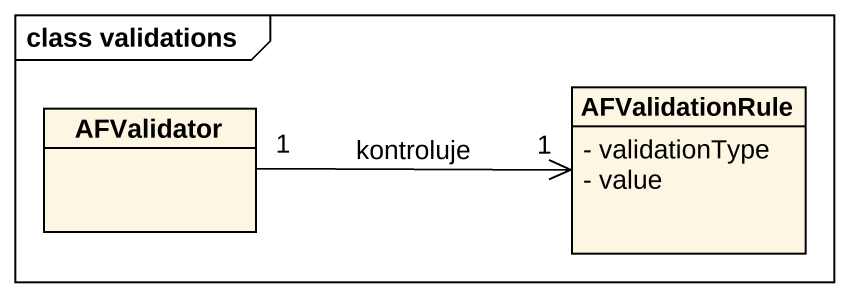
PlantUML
@startuml
mainframe class validations
hide circle
hide empty members
skinparam classAttributeIconSize 0
class AFValidator
class AFValidationRule {
  - validationType
  - value
}
AFValidator "1" -right-> "1" AFValidationRule : kontroluje
@enduml
